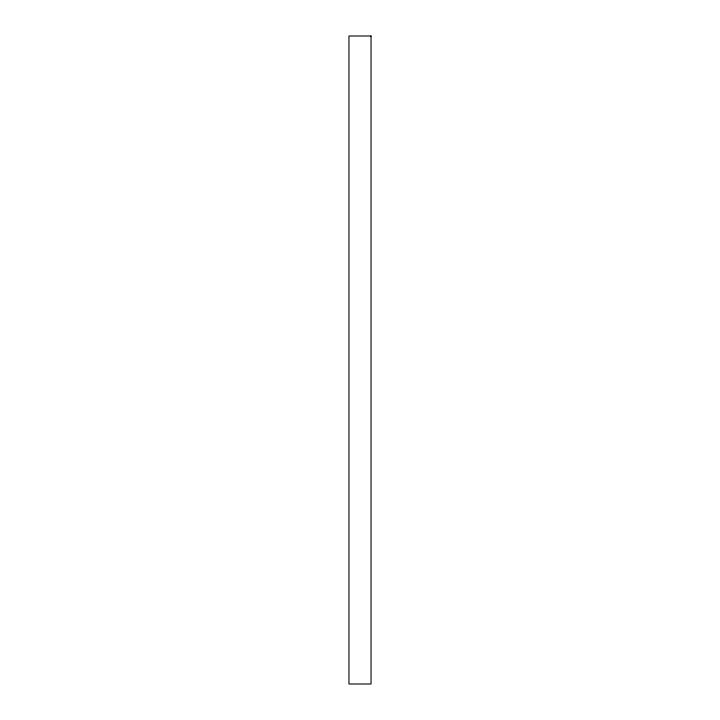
<?xml version="1.0" encoding="UTF-8"?>
<svg xmlns="http://www.w3.org/2000/svg" width="720" height="720" viewBox="0 0 720 720"><rect width="100%" height="100%" fill="white"/><g stroke="black" fill="none" stroke-linecap="round" stroke-linejoin="round"><path stroke-width="1.08" d="M371.043 36L348.957 36L348.957 684L371.043 684L371.043 36"/></g></svg>
